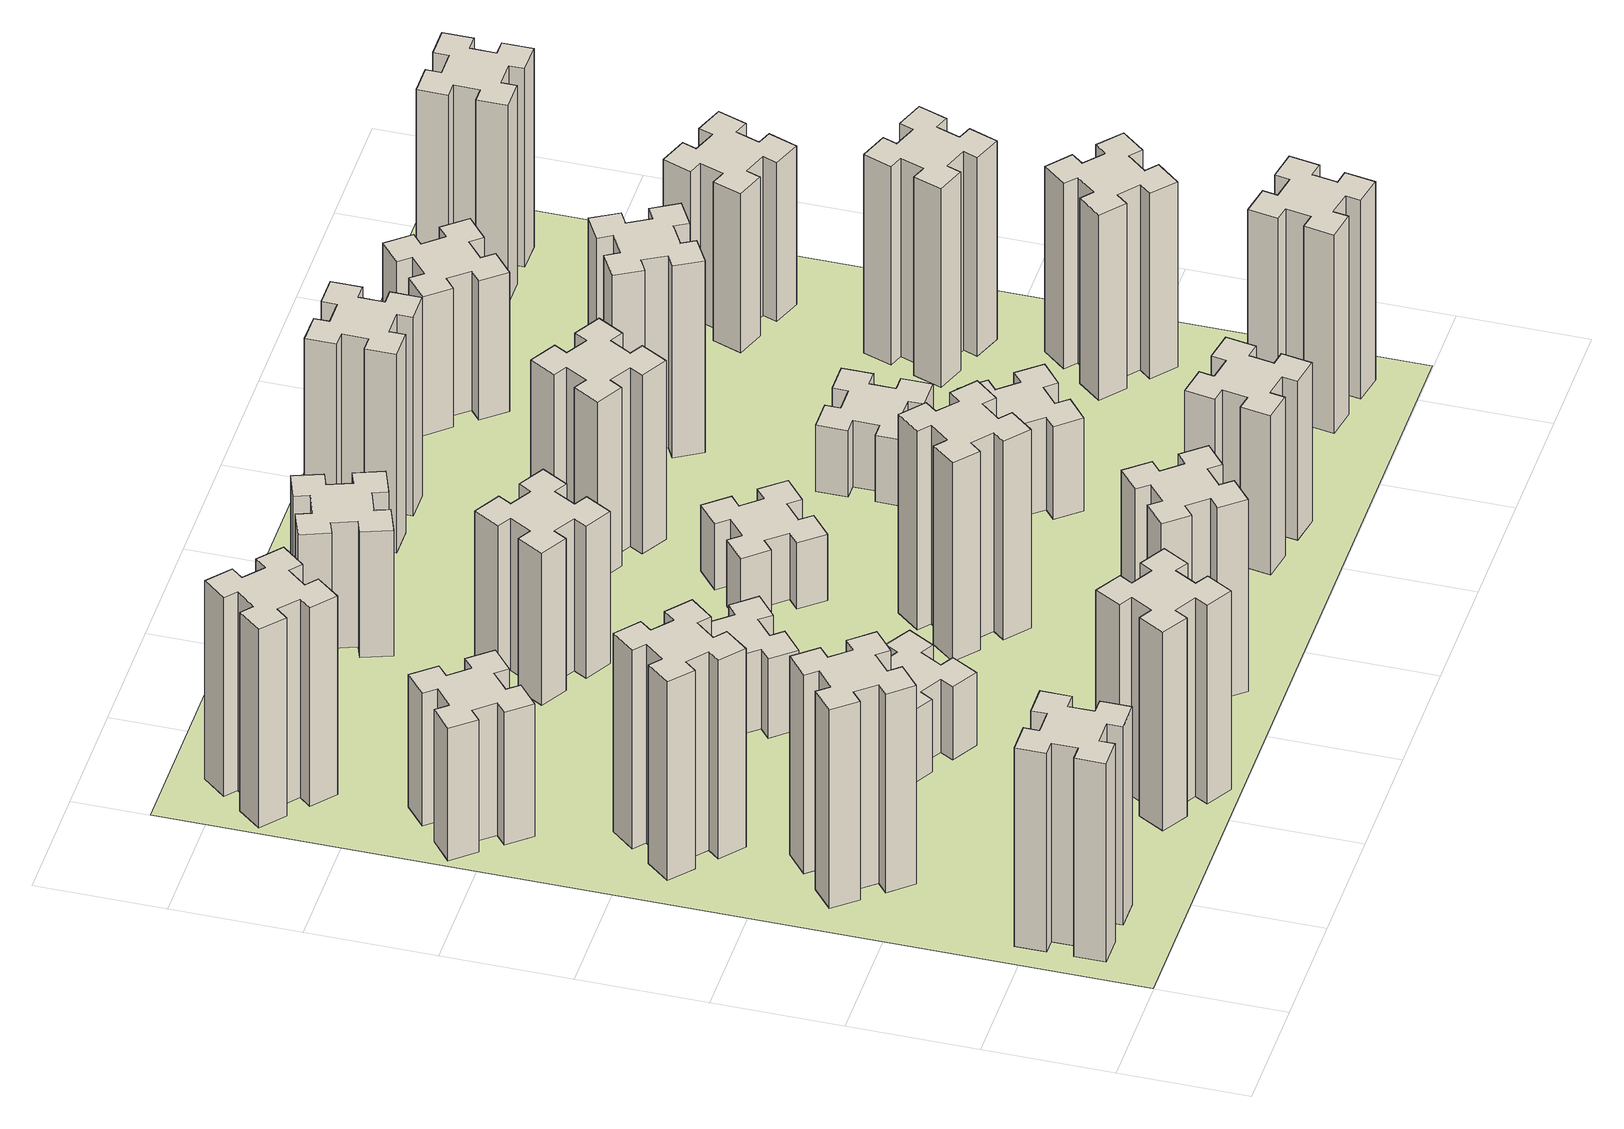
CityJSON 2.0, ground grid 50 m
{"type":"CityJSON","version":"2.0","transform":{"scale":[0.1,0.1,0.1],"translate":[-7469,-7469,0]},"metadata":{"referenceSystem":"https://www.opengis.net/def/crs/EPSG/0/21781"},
"CityObjects":{
"building1":{"type":"Building","attributes":{"class":"1000","function":"1000","usage":"1000","yearOfConstruction":2016,"roofType":"1000","measuredHeight":90,"storeysAboveGround":30,"storeysBelowGround":0},"geometry":[{"type":"Solid","lod":"1","boundaries":[[[[0,1,2,3,4,5,6,7,8,9,10,11,12,13,14,15,16,17,18,19]],[[17,16,20,21]],[[16,15,22,20]],[[15,14,23,22]],[[14,13,24,23]],[[13,12,25,24]],[[12,11,26,25]],[[11,10,27,26]],[[10,9,28,27]],[[9,8,29,28]],[[8,7,30,29]],[[7,6,31,30]],[[6,5,32,31]],[[5,4,33,32]],[[4,3,34,33]],[[3,2,35,34]],[[2,1,36,35]],[[1,0,37,36]],[[0,19,38,37]],[[19,18,39,38]],[[18,17,21,39]],[[24,25,26,27,28,29,30,31,32,33,34,35,36,37,38,39,21,20,22,23]]]]}]},
"building2":{"type":"Building","attributes":{"class":"1000","function":"1000","usage":"1000","yearOfConstruction":2016,"roofType":"1000","measuredHeight":90,"storeysAboveGround":30,"storeysBelowGround":0},"geometry":[{"type":"Solid","lod":"1","boundaries":[[[[40,41,42,43,44,45,46,47,48,49,50,51,52,53,54,55,56,57,58,59]],[[57,56,60,61]],[[56,55,62,60]],[[55,54,63,62]],[[54,53,64,63]],[[53,52,65,64]],[[52,51,66,65]],[[51,50,67,66]],[[50,49,68,67]],[[49,48,69,68]],[[48,47,70,69]],[[47,46,71,70]],[[46,45,72,71]],[[45,44,73,72]],[[44,43,74,73]],[[43,42,75,74]],[[42,41,76,75]],[[41,40,77,76]],[[40,59,78,77]],[[59,58,79,78]],[[58,57,61,79]],[[64,65,66,67,68,69,70,71,72,73,74,75,76,77,78,79,61,60,62,63]]]]}]},
"building3":{"type":"Building","attributes":{"class":"1000","function":"1000","usage":"1000","yearOfConstruction":2016,"roofType":"1000","measuredHeight":90,"storeysAboveGround":30,"storeysBelowGround":0},"geometry":[{"type":"Solid","lod":"1","boundaries":[[[[80,81,82,83,84,85,86,87,88,89,90,91,92,93,94,95,96,97,98,99]],[[97,96,100,101]],[[96,95,102,100]],[[95,94,103,102]],[[94,93,104,103]],[[93,92,105,104]],[[92,91,106,105]],[[91,90,107,106]],[[90,89,108,107]],[[89,88,109,108]],[[88,87,110,109]],[[87,86,111,110]],[[86,85,112,111]],[[85,84,113,112]],[[84,83,114,113]],[[83,82,115,114]],[[82,81,116,115]],[[81,80,117,116]],[[80,99,118,117]],[[99,98,119,118]],[[98,97,101,119]],[[104,105,106,107,108,109,110,111,112,113,114,115,116,117,118,119,101,100,102,103]]]]}]},
"building4":{"type":"Building","attributes":{"class":"1000","function":"1000","usage":"1000","yearOfConstruction":2016,"roofType":"1000","measuredHeight":60,"storeysAboveGround":30,"storeysBelowGround":0},"geometry":[{"type":"Solid","lod":"1","boundaries":[[[[120,121,122,123,124,125,126,127,128,129,130,131,132,133,134,135,136,137,138,139]],[[137,136,140,141]],[[136,135,142,140]],[[135,134,143,142]],[[134,133,144,143]],[[133,132,145,144]],[[132,131,146,145]],[[131,130,147,146]],[[130,129,148,147]],[[129,128,149,148]],[[128,127,150,149]],[[127,126,151,150]],[[126,125,152,151]],[[125,124,153,152]],[[124,123,154,153]],[[123,122,155,154]],[[122,121,156,155]],[[121,120,157,156]],[[120,139,158,157]],[[139,138,159,158]],[[138,137,141,159]],[[144,145,146,147,148,149,150,151,152,153,154,155,156,157,158,159,141,140,142,143]]]]}]},
"building5":{"type":"Building","attributes":{"class":"1000","function":"1000","usage":"1000","yearOfConstruction":2016,"roofType":"1000","measuredHeight":90,"storeysAboveGround":30,"storeysBelowGround":0},"geometry":[{"type":"Solid","lod":"1","boundaries":[[[[160,161,162,163,164,165,166,167,168,169,170,171,172,173,174,175,176,177,178,179]],[[177,176,180,181]],[[176,175,182,180]],[[175,174,183,182]],[[174,173,184,183]],[[173,172,185,184]],[[172,171,186,185]],[[171,170,187,186]],[[170,169,188,187]],[[169,168,189,188]],[[168,167,190,189]],[[167,166,191,190]],[[166,165,192,191]],[[165,164,193,192]],[[164,163,194,193]],[[163,162,195,194]],[[162,161,196,195]],[[161,160,197,196]],[[160,179,198,197]],[[179,178,199,198]],[[178,177,181,199]],[[184,185,186,187,188,189,190,191,192,193,194,195,196,197,198,199,181,180,182,183]]]]}]},
"building6":{"type":"Building","attributes":{"class":"1000","function":"1000","usage":"1000","yearOfConstruction":2016,"roofType":"1000","measuredHeight":90,"storeysAboveGround":30,"storeysBelowGround":0},"geometry":[{"type":"Solid","lod":"1","boundaries":[[[[200,201,202,203,204,205,206,207,208,209,210,211,212,213,214,215,216,217,218,219]],[[217,216,220,221]],[[216,215,222,220]],[[215,214,223,222]],[[214,213,224,223]],[[213,212,225,224]],[[212,211,226,225]],[[211,210,227,226]],[[210,209,228,227]],[[209,208,229,228]],[[208,207,230,229]],[[207,206,231,230]],[[206,205,232,231]],[[205,204,233,232]],[[204,203,234,233]],[[203,202,235,234]],[[202,201,236,235]],[[201,200,237,236]],[[200,219,238,237]],[[219,218,239,238]],[[218,217,221,239]],[[224,225,226,227,228,229,230,231,232,233,234,235,236,237,238,239,221,220,222,223]]]]}]},
"building7":{"type":"Building","attributes":{"class":"1000","function":"1000","usage":"1000","yearOfConstruction":2016,"roofType":"1000","measuredHeight":33,"storeysAboveGround":30,"storeysBelowGround":0},"geometry":[{"type":"Solid","lod":"1","boundaries":[[[[240,241,242,243,244,245,246,247,248,249,250,251,252,253,254,255,256,257,258,259]],[[257,256,260,261]],[[256,255,262,260]],[[255,254,263,262]],[[254,253,264,263]],[[253,252,265,264]],[[252,251,266,265]],[[251,250,267,266]],[[250,249,268,267]],[[249,248,269,268]],[[248,247,270,269]],[[247,246,271,270]],[[246,245,272,271]],[[245,244,273,272]],[[244,243,274,273]],[[243,242,275,274]],[[242,241,276,275]],[[241,240,277,276]],[[240,259,278,277]],[[259,258,279,278]],[[258,257,261,279]],[[264,265,266,267,268,269,270,271,272,273,274,275,276,277,278,279,261,260,262,263]]]]}]},
"building8":{"type":"Building","attributes":{"class":"1000","function":"1000","usage":"1000","yearOfConstruction":2016,"roofType":"1000","measuredHeight":36,"storeysAboveGround":30,"storeysBelowGround":0},"geometry":[{"type":"Solid","lod":"1","boundaries":[[[[280,281,282,283,284,285,286,287,288,289,290,291,292,293,294,295,296,297,298,299]],[[297,296,300,301]],[[296,295,302,300]],[[295,294,303,302]],[[294,293,304,303]],[[293,292,305,304]],[[292,291,306,305]],[[291,290,307,306]],[[290,289,308,307]],[[289,288,309,308]],[[288,287,310,309]],[[287,286,311,310]],[[286,285,312,311]],[[285,284,313,312]],[[284,283,314,313]],[[283,282,315,314]],[[282,281,316,315]],[[281,280,317,316]],[[280,299,318,317]],[[299,298,319,318]],[[298,297,301,319]],[[304,305,306,307,308,309,310,311,312,313,314,315,316,317,318,319,301,300,302,303]]]]}]},
"building9":{"type":"Building","attributes":{"class":"1000","function":"1000","usage":"1000","yearOfConstruction":2016,"roofType":"1000","measuredHeight":87,"storeysAboveGround":30,"storeysBelowGround":0},"geometry":[{"type":"Solid","lod":"1","boundaries":[[[[320,321,322,323,324,325,326,327,328,329,330,331,332,333,334,335,336,337,338,339]],[[337,336,340,341]],[[336,335,342,340]],[[335,334,343,342]],[[334,333,344,343]],[[333,332,345,344]],[[332,331,346,345]],[[331,330,347,346]],[[330,329,348,347]],[[329,328,349,348]],[[328,327,350,349]],[[327,326,351,350]],[[326,325,352,351]],[[325,324,353,352]],[[324,323,354,353]],[[323,322,355,354]],[[322,321,356,355]],[[321,320,357,356]],[[320,339,358,357]],[[339,338,359,358]],[[338,337,341,359]],[[344,345,346,347,348,349,350,351,352,353,354,355,356,357,358,359,341,340,342,343]]]]}]},
"building10":{"type":"Building","attributes":{"class":"1000","function":"1000","usage":"1000","yearOfConstruction":2016,"roofType":"1000","measuredHeight":69,"storeysAboveGround":30,"storeysBelowGround":0},"geometry":[{"type":"Solid","lod":"1","boundaries":[[[[360,361,362,363,364,365,366,367,368,369,370,371,372,373,374,375,376,377,378,379]],[[377,376,380,381]],[[376,375,382,380]],[[375,374,383,382]],[[374,373,384,383]],[[373,372,385,384]],[[372,371,386,385]],[[371,370,387,386]],[[370,369,388,387]],[[369,368,389,388]],[[368,367,390,389]],[[367,366,391,390]],[[366,365,392,391]],[[365,364,393,392]],[[364,363,394,393]],[[363,362,395,394]],[[362,361,396,395]],[[361,360,397,396]],[[360,379,398,397]],[[379,378,399,398]],[[378,377,381,399]],[[384,385,386,387,388,389,390,391,392,393,394,395,396,397,398,399,381,380,382,383]]]]}]},
"building11":{"type":"Building","attributes":{"class":"1000","function":"1000","usage":"1000","yearOfConstruction":2016,"roofType":"1000","measuredHeight":57,"storeysAboveGround":30,"storeysBelowGround":0},"geometry":[{"type":"Solid","lod":"1","boundaries":[[[[400,401,402,403,404,405,406,407,408,409,410,411,412,413,414,415,416,417,418,419]],[[417,416,420,421]],[[416,415,422,420]],[[415,414,423,422]],[[414,413,424,423]],[[413,412,425,424]],[[412,411,426,425]],[[411,410,427,426]],[[410,409,428,427]],[[409,408,429,428]],[[408,407,430,429]],[[407,406,431,430]],[[406,405,432,431]],[[405,404,433,432]],[[404,403,434,433]],[[403,402,435,434]],[[402,401,436,435]],[[401,400,437,436]],[[400,419,438,437]],[[419,418,439,438]],[[418,417,421,439]],[[424,425,426,427,428,429,430,431,432,433,434,435,436,437,438,439,421,420,422,423]]]]}]},
"building12":{"type":"Building","attributes":{"class":"1000","function":"1000","usage":"1000","yearOfConstruction":2016,"roofType":"1000","measuredHeight":90,"storeysAboveGround":30,"storeysBelowGround":0},"geometry":[{"type":"Solid","lod":"1","boundaries":[[[[440,441,442,443,444,445,446,447,448,449,450,451,452,453,454,455,456,457,458,459]],[[457,456,460,461]],[[456,455,462,460]],[[455,454,463,462]],[[454,453,464,463]],[[453,452,465,464]],[[452,451,466,465]],[[451,450,467,466]],[[450,449,468,467]],[[449,448,469,468]],[[448,447,470,469]],[[447,446,471,470]],[[446,445,472,471]],[[445,444,473,472]],[[444,443,474,473]],[[443,442,475,474]],[[442,441,476,475]],[[441,440,477,476]],[[440,459,478,477]],[[459,458,479,478]],[[458,457,461,479]],[[464,465,466,467,468,469,470,471,472,473,474,475,476,477,478,479,461,460,462,463]]]]}]},
"building13":{"type":"Building","attributes":{"class":"1000","function":"1000","usage":"1000","yearOfConstruction":2016,"roofType":"1000","measuredHeight":30,"storeysAboveGround":30,"storeysBelowGround":0},"geometry":[{"type":"Solid","lod":"1","boundaries":[[[[480,481,482,483,484,485,486,487,488,489,490,491,492,493,494,495,496,497,498,499]],[[497,496,500,501]],[[496,495,502,500]],[[495,494,503,502]],[[494,493,504,503]],[[493,492,505,504]],[[492,491,506,505]],[[491,490,507,506]],[[490,489,508,507]],[[489,488,509,508]],[[488,487,510,509]],[[487,486,511,510]],[[486,485,512,511]],[[485,484,513,512]],[[484,483,514,513]],[[483,482,515,514]],[[482,481,516,515]],[[481,480,517,516]],[[480,499,518,517]],[[499,498,519,518]],[[498,497,501,519]],[[504,505,506,507,508,509,510,511,512,513,514,515,516,517,518,519,501,500,502,503]]]]}]},
"building14":{"type":"Building","attributes":{"class":"1000","function":"1000","usage":"1000","yearOfConstruction":2016,"roofType":"1000","measuredHeight":72,"storeysAboveGround":30,"storeysBelowGround":0},"geometry":[{"type":"Solid","lod":"1","boundaries":[[[[520,521,522,523,524,525,526,527,528,529,530,531,532,533,534,535,536,537,538,539]],[[537,536,540,541]],[[536,535,542,540]],[[535,534,543,542]],[[534,533,544,543]],[[533,532,545,544]],[[532,531,546,545]],[[531,530,547,546]],[[530,529,548,547]],[[529,528,549,548]],[[528,527,550,549]],[[527,526,551,550]],[[526,525,552,551]],[[525,524,553,552]],[[524,523,554,553]],[[523,522,555,554]],[[522,521,556,555]],[[521,520,557,556]],[[520,539,558,557]],[[539,538,559,558]],[[538,537,541,559]],[[544,545,546,547,548,549,550,551,552,553,554,555,556,557,558,559,541,540,542,543]]]]}]},
"building15":{"type":"Building","attributes":{"class":"1000","function":"1000","usage":"1000","yearOfConstruction":2016,"roofType":"1000","measuredHeight":81,"storeysAboveGround":30,"storeysBelowGround":0},"geometry":[{"type":"Solid","lod":"1","boundaries":[[[[560,561,562,563,564,565,566,567,568,569,570,571,572,573,574,575,576,577,578,579]],[[577,576,580,581]],[[576,575,582,580]],[[575,574,583,582]],[[574,573,584,583]],[[573,572,585,584]],[[572,571,586,585]],[[571,570,587,586]],[[570,569,588,587]],[[569,568,589,588]],[[568,567,590,589]],[[567,566,591,590]],[[566,565,592,591]],[[565,564,593,592]],[[564,563,594,593]],[[563,562,595,594]],[[562,561,596,595]],[[561,560,597,596]],[[560,579,598,597]],[[579,578,599,598]],[[578,577,581,599]],[[584,585,586,587,588,589,590,591,592,593,594,595,596,597,598,599,581,580,582,583]]]]}]},
"building16":{"type":"Building","attributes":{"class":"1000","function":"1000","usage":"1000","yearOfConstruction":2016,"roofType":"1000","measuredHeight":90,"storeysAboveGround":30,"storeysBelowGround":0},"geometry":[{"type":"Solid","lod":"1","boundaries":[[[[600,601,602,603,604,605,606,607,608,609,610,611,612,613,614,615,616,617,618,619]],[[617,616,620,621]],[[616,615,622,620]],[[615,614,623,622]],[[614,613,624,623]],[[613,612,625,624]],[[612,611,626,625]],[[611,610,627,626]],[[610,609,628,627]],[[609,608,629,628]],[[608,607,630,629]],[[607,606,631,630]],[[606,605,632,631]],[[605,604,633,632]],[[604,603,634,633]],[[603,602,635,634]],[[602,601,636,635]],[[601,600,637,636]],[[600,619,638,637]],[[619,618,639,638]],[[618,617,621,639]],[[624,625,626,627,628,629,630,631,632,633,634,635,636,637,638,639,621,620,622,623]]]]}]},
"building17":{"type":"Building","attributes":{"class":"1000","function":"1000","usage":"1000","yearOfConstruction":2016,"roofType":"1000","measuredHeight":42,"storeysAboveGround":30,"storeysBelowGround":0},"geometry":[{"type":"Solid","lod":"1","boundaries":[[[[640,641,642,643,644,645,646,647,648,649,650,651,652,653,654,655,656,657,658,659]],[[657,656,660,661]],[[656,655,662,660]],[[655,654,663,662]],[[654,653,664,663]],[[653,652,665,664]],[[652,651,666,665]],[[651,650,667,666]],[[650,649,668,667]],[[649,648,669,668]],[[648,647,670,669]],[[647,646,671,670]],[[646,645,672,671]],[[645,644,673,672]],[[644,643,674,673]],[[643,642,675,674]],[[642,641,676,675]],[[641,640,677,676]],[[640,659,678,677]],[[659,658,679,678]],[[658,657,661,679]],[[664,665,666,667,668,669,670,671,672,673,674,675,676,677,678,679,661,660,662,663]]]]}]},
"building18":{"type":"Building","attributes":{"class":"1000","function":"1000","usage":"1000","yearOfConstruction":2016,"roofType":"1000","measuredHeight":30,"storeysAboveGround":30,"storeysBelowGround":0},"geometry":[{"type":"Solid","lod":"1","boundaries":[[[[680,681,682,683,684,685,686,687,688,689,690,691,692,693,694,695,696,697,698,699]],[[697,696,700,701]],[[696,695,702,700]],[[695,694,703,702]],[[694,693,704,703]],[[693,692,705,704]],[[692,691,706,705]],[[691,690,707,706]],[[690,689,708,707]],[[689,688,709,708]],[[688,687,710,709]],[[687,686,711,710]],[[686,685,712,711]],[[685,684,713,712]],[[684,683,714,713]],[[683,682,715,714]],[[682,681,716,715]],[[681,680,717,716]],[[680,699,718,717]],[[699,698,719,718]],[[698,697,701,719]],[[704,705,706,707,708,709,710,711,712,713,714,715,716,717,718,719,701,700,702,703]]]]}]},
"building19":{"type":"Building","attributes":{"class":"1000","function":"1000","usage":"1000","yearOfConstruction":2016,"roofType":"1000","measuredHeight":87,"storeysAboveGround":30,"storeysBelowGround":0},"geometry":[{"type":"Solid","lod":"1","boundaries":[[[[720,721,722,723,724,725,726,727,728,729,730,731,732,733,734,735,736,737,738,739]],[[737,736,740,741]],[[736,735,742,740]],[[735,734,743,742]],[[734,733,744,743]],[[733,732,745,744]],[[732,731,746,745]],[[731,730,747,746]],[[730,729,748,747]],[[729,728,749,748]],[[728,727,750,749]],[[727,726,751,750]],[[726,725,752,751]],[[725,724,753,752]],[[724,723,754,753]],[[723,722,755,754]],[[722,721,756,755]],[[721,720,757,756]],[[720,739,758,757]],[[739,738,759,758]],[[738,737,741,759]],[[744,745,746,747,748,749,750,751,752,753,754,755,756,757,758,759,741,740,742,743]]]]}]},
"building20":{"type":"Building","attributes":{"class":"1000","function":"1000","usage":"1000","yearOfConstruction":2016,"roofType":"1000","measuredHeight":90,"storeysAboveGround":30,"storeysBelowGround":0},"geometry":[{"type":"Solid","lod":"1","boundaries":[[[[760,761,762,763,764,765,766,767,768,769,770,771,772,773,774,775,776,777,778,779]],[[777,776,780,781]],[[776,775,782,780]],[[775,774,783,782]],[[774,773,784,783]],[[773,772,785,784]],[[772,771,786,785]],[[771,770,787,786]],[[770,769,788,787]],[[769,768,789,788]],[[768,767,790,789]],[[767,766,791,790]],[[766,765,792,791]],[[765,764,793,792]],[[764,763,794,793]],[[763,762,795,794]],[[762,761,796,795]],[[761,760,797,796]],[[760,779,798,797]],[[779,778,799,798]],[[778,777,781,799]],[[784,785,786,787,788,789,790,791,792,793,794,795,796,797,798,799,781,780,782,783]]]]}]},
"building21":{"type":"Building","attributes":{"class":"1000","function":"1000","usage":"1000","yearOfConstruction":2016,"roofType":"1000","measuredHeight":63,"storeysAboveGround":30,"storeysBelowGround":0},"geometry":[{"type":"Solid","lod":"1","boundaries":[[[[800,801,802,803,804,805,806,807,808,809,810,811,812,813,814,815,816,817,818,819]],[[817,816,820,821]],[[816,815,822,820]],[[815,814,823,822]],[[814,813,824,823]],[[813,812,825,824]],[[812,811,826,825]],[[811,810,827,826]],[[810,809,828,827]],[[809,808,829,828]],[[808,807,830,829]],[[807,806,831,830]],[[806,805,832,831]],[[805,804,833,832]],[[804,803,834,833]],[[803,802,835,834]],[[802,801,836,835]],[[801,800,837,836]],[[800,819,838,837]],[[819,818,839,838]],[[818,817,821,839]],[[824,825,826,827,828,829,830,831,832,833,834,835,836,837,838,839,821,820,822,823]]]]}]},
"building22":{"type":"Building","attributes":{"class":"1000","function":"1000","usage":"1000","yearOfConstruction":2016,"roofType":"1000","measuredHeight":84,"storeysAboveGround":30,"storeysBelowGround":0},"geometry":[{"type":"Solid","lod":"1","boundaries":[[[[840,841,842,843,844,845,846,847,848,849,850,851,852,853,854,855,856,857,858,859]],[[857,856,860,861]],[[856,855,862,860]],[[855,854,863,862]],[[854,853,864,863]],[[853,852,865,864]],[[852,851,866,865]],[[851,850,867,866]],[[850,849,868,867]],[[849,848,869,868]],[[848,847,870,869]],[[847,846,871,870]],[[846,845,872,871]],[[845,844,873,872]],[[844,843,874,873]],[[843,842,875,874]],[[842,841,876,875]],[[841,840,877,876]],[[840,859,878,877]],[[859,858,879,878]],[[858,857,861,879]],[[864,865,866,867,868,869,870,871,872,873,874,875,876,877,878,879,861,860,862,863]]]]}]},
"building23":{"type":"Building","attributes":{"class":"1000","function":"1000","usage":"1000","yearOfConstruction":2016,"roofType":"1000","measuredHeight":90,"storeysAboveGround":30,"storeysBelowGround":0},"geometry":[{"type":"Solid","lod":"1","boundaries":[[[[880,881,882,883,884,885,886,887,888,889,890,891,892,893,894,895,896,897,898,899]],[[897,896,900,901]],[[896,895,902,900]],[[895,894,903,902]],[[894,893,904,903]],[[893,892,905,904]],[[892,891,906,905]],[[891,890,907,906]],[[890,889,908,907]],[[889,888,909,908]],[[888,887,910,909]],[[887,886,911,910]],[[886,885,912,911]],[[885,884,913,912]],[[884,883,914,913]],[[883,882,915,914]],[[882,881,916,915]],[[881,880,917,916]],[[880,899,918,917]],[[899,898,919,918]],[[898,897,901,919]],[[904,905,906,907,908,909,910,911,912,913,914,915,916,917,918,919,901,900,902,903]]]]}]},
"building24":{"type":"Building","attributes":{"class":"1000","function":"1000","usage":"1000","yearOfConstruction":2016,"roofType":"1000","measuredHeight":72,"storeysAboveGround":30,"storeysBelowGround":0},"geometry":[{"type":"Solid","lod":"1","boundaries":[[[[920,921,922,923,924,925,926,927,928,929,930,931,932,933,934,935,936,937,938,939]],[[937,936,940,941]],[[936,935,942,940]],[[935,934,943,942]],[[934,933,944,943]],[[933,932,945,944]],[[932,931,946,945]],[[931,930,947,946]],[[930,929,948,947]],[[929,928,949,948]],[[928,927,950,949]],[[927,926,951,950]],[[926,925,952,951]],[[925,924,953,952]],[[924,923,954,953]],[[923,922,955,954]],[[922,921,956,955]],[[921,920,957,956]],[[920,939,958,957]],[[939,938,959,958]],[[938,937,941,959]],[[944,945,946,947,948,949,950,951,952,953,954,955,956,957,958,959,941,940,942,943]]]]}]},
"building25":{"type":"Building","attributes":{"class":"1000","function":"1000","usage":"1000","yearOfConstruction":2016,"roofType":"1000","measuredHeight":90,"storeysAboveGround":30,"storeysBelowGround":0},"geometry":[{"type":"Solid","lod":"1","boundaries":[[[[960,961,962,963,964,965,966,967,968,969,970,971,972,973,974,975,976,977,978,979]],[[977,976,980,981]],[[976,975,982,980]],[[975,974,983,982]],[[974,973,984,983]],[[973,972,985,984]],[[972,971,986,985]],[[971,970,987,986]],[[970,969,988,987]],[[969,968,989,988]],[[968,967,990,989]],[[967,966,991,990]],[[966,965,992,991]],[[965,964,993,992]],[[964,963,994,993]],[[963,962,995,994]],[[962,961,996,995]],[[961,960,997,996]],[[960,979,998,997]],[[979,978,999,998]],[[978,977,981,999]],[[984,985,986,987,988,989,990,991,992,993,994,995,996,997,998,999,981,980,982,983]]]]}]},
"landuse1":{"type":"LandUse","attributes":{"name":"plot1","function":"1010"},"geometry":[{"type":"MultiSurface","lod":"1","boundaries":[[[1000,1001,1002,1003]]]}]}
},
"vertices":[
[165,425,0],[165,325,0],[105,325,0],[105,205,0],[225,205,0],[225,265,0],[325,265,0],[325,205,0],[445,205,0],[445,325,0],[385,325,0],[385,425,0],[445,425,0],[445,545,0],[325,545,0],[325,485,0],[225,485,0],[225,545,0],[105,545,0],[105,425,0],[225,485,900],[225,545,900],[325,485,900],[325,545,900],[445,545,900],[445,425,900],[385,425,900],[385,325,900],[445,325,900],[445,205,900],[325,205,900],[325,265,900],[225,265,900],[225,205,900],[105,205,900],[105,325,900],[165,325,900],[165,425,900],[105,425,900],[105,545,900],
[492,1248,0],[427,1324,0],[473,1363,0],[396,1455,0],[304,1378,0],[343,1332,0],[266,1267,0],[228,1313,0],[136,1236,0],[213,1144,0],[259,1183,0],[323,1106,0],[277,1068,0],[354,976,0],[446,1053,0],[408,1099,0],[484,1163,0],[523,1117,0],[615,1194,0],[538,1286,0],[484,1163,900],[523,1117,900],[408,1099,900],[446,1053,900],[354,976,900],[277,1068,900],[323,1106,900],[259,1183,900],[213,1144,900],[136,1236,900],[228,1313,900],[266,1267,900],[343,1332,900],[304,1378,900],[396,1455,900],[473,1363,900],[427,1324,900],[492,1248,900],[538,1286,900],[615,1194,900],
[266,1803,0],[343,1739,0],[304,1693,0],[396,1616,0],[473,1708,0],[427,1746,0],[492,1823,0],[538,1784,0],[615,1876,0],[523,1953,0],[484,1907,0],[408,1972,0],[446,2018,0],[354,2095,0],[277,2003,0],[323,1964,0],[259,1888,0],[213,1926,0],[136,1834,0],[228,1757,0],[259,1888,900],[213,1926,900],[323,1964,900],[277,2003,900],[354,2095,900],[446,2018,900],[408,1972,900],[484,1907,900],[523,1953,900],[615,1876,900],[538,1784,900],[492,1823,900],[427,1746,900],[473,1708,900],[396,1616,900],[304,1693,900],[343,1739,900],[266,1803,900],[228,1757,900],[136,1834,900],
[243,2712,0],[166,2647,0],[128,2693,0],[36,2616,0],[113,2524,0],[159,2563,0],[223,2486,0],[177,2448,0],[254,2356,0],[346,2433,0],[308,2479,0],[384,2543,0],[423,2497,0],[515,2574,0],[438,2666,0],[392,2628,0],[327,2704,0],[373,2743,0],[296,2835,0],[204,2758,0],[327,2704,600],[373,2743,600],[392,2628,600],[438,2666,600],[515,2574,600],[423,2497,600],[384,2543,600],[308,2479,600],[346,2433,600],[254,2356,600],[177,2448,600],[223,2486,600],[159,2563,600],[113,2524,600],[36,2616,600],[128,2693,600],[166,2647,600],[243,2712,600],[204,2758,600],[296,2835,600],
[1214,346,0],[1127,396,0],[1157,448,0],[1053,508,0],[993,404,0],[1045,374,0],[995,287,0],[943,317,0],[883,213,0],[987,153,0],[1017,205,0],[1104,155,0],[1074,103,0],[1178,43,0],[1238,147,0],[1186,177,0],[1236,264,0],[1288,234,0],[1348,338,0],[1244,398,0],[1236,264,900],[1288,234,900],[1186,177,900],[1238,147,900],[1178,43,900],[1074,103,900],[1104,155,900],[1017,205,900],[987,153,900],[883,213,900],[943,317,900],[995,287,900],[1045,374,900],[993,404,900],[1053,508,900],[1157,448,900],[1127,396,900],[1214,346,900],[1244,398,900],[1348,338,900],
[384,3387,0],[308,3452,0],[346,3498,0],[254,3575,0],[177,3483,0],[223,3444,0],[159,3368,0],[113,3406,0],[36,3314,0],[128,3237,0],[166,3283,0],[243,3219,0],[204,3173,0],[296,3096,0],[373,3188,0],[327,3226,0],[392,3303,0],[438,3264,0],[515,3356,0],[423,3433,0],[392,3303,900],[438,3264,900],[327,3226,900],[373,3188,900],[296,3096,900],[204,3173,900],[243,3219,900],[166,3283,900],[128,3237,900],[36,3314,900],[113,3406,900],[159,3368,900],[223,3444,900],[177,3483,900],[254,3575,900],[346,3498,900],[308,3452,900],[384,3387,900],[423,3433,900],[515,3356,900],
[1186,1117,0],[1236,1204,0],[1288,1174,0],[1348,1278,0],[1244,1338,0],[1214,1286,0],[1127,1336,0],[1157,1388,0],[1053,1448,0],[993,1344,0],[1045,1314,0],[995,1227,0],[943,1257,0],[883,1153,0],[987,1093,0],[1017,1145,0],[1104,1095,0],[1074,1043,0],[1178,983,0],[1238,1087,0],[1104,1095,330],[1074,1043,330],[1017,1145,330],[987,1093,330],[883,1153,330],[943,1257,330],[995,1227,330],[1045,1314,330],[993,1344,330],[1053,1448,330],[1157,1388,330],[1127,1336,330],[1214,1286,330],[1244,1338,330],[1348,1278,330],[1288,1174,330],[1236,1204,330],[1186,1117,330],[1238,1087,330],[1178,983,330],
[1083,1972,0],[1006,1907,0],[968,1953,0],[876,1876,0],[953,1784,0],[999,1823,0],[1063,1746,0],[1017,1708,0],[1094,1616,0],[1186,1693,0],[1148,1739,0],[1224,1803,0],[1263,1757,0],[1355,1834,0],[1278,1926,0],[1232,1888,0],[1167,1964,0],[1213,2003,0],[1136,2095,0],[1044,2018,0],[1167,1964,360],[1213,2003,360],[1232,1888,360],[1278,1926,360],[1355,1834,360],[1263,1757,360],[1224,1803,360],[1148,1739,360],[1186,1693,360],[1094,1616,360],[1017,1708,360],[1063,1746,360],[999,1823,360],[953,1784,360],[876,1876,360],[968,1953,360],[1006,1907,360],[1083,1972,360],[1044,2018,360],[1136,2095,360],
[1639,343,0],[1703,266,0],[1657,228,0],[1734,136,0],[1826,213,0],[1788,259,0],[1864,323,0],[1903,277,0],[1995,354,0],[1918,446,0],[1872,408,0],[1807,484,0],[1853,523,0],[1776,615,0],[1684,538,0],[1723,492,0],[1646,427,0],[1608,473,0],[1516,396,0],[1593,304,0],[1646,427,870],[1608,473,870],[1723,492,870],[1684,538,870],[1776,615,870],[1853,523,870],[1807,484,870],[1872,408,870],[1918,446,870],[1995,354,870],[1903,277,870],[1864,323,870],[1788,259,870],[1826,213,870],[1734,136,870],[1657,228,870],[1703,266,870],[1639,343,870],[1593,304,870],[1516,396,870],
[1314,2666,0],[1227,2716,0],[1257,2768,0],[1153,2828,0],[1093,2724,0],[1145,2694,0],[1095,2607,0],[1043,2637,0],[983,2533,0],[1087,2473,0],[1117,2525,0],[1204,2475,0],[1174,2423,0],[1278,2363,0],[1338,2467,0],[1286,2497,0],[1336,2584,0],[1388,2554,0],[1448,2658,0],[1344,2718,0],[1336,2584,690],[1388,2554,690],[1286,2497,690],[1338,2467,690],[1278,2363,690],[1174,2423,690],[1204,2475,690],[1117,2525,690],[1087,2473,690],[983,2533,690],[1043,2637,690],[1095,2607,690],[1145,2694,690],[1093,2724,690],[1153,2828,690],[1257,2768,690],[1227,2716,690],[1314,2666,690],[1344,2718,690],[1448,2658,690],
[1225,3456,0],[1131,3422,0],[1110,3478,0],[997,3437,0],[1039,3324,0],[1095,3345,0],[1129,3251,0],[1073,3230,0],[1114,3117,0],[1227,3159,0],[1206,3215,0],[1300,3249,0],[1320,3193,0],[1433,3234,0],[1392,3347,0],[1336,3326,0],[1302,3420,0],[1358,3440,0],[1317,3553,0],[1204,3512,0],[1302,3420,570],[1358,3440,570],[1336,3326,570],[1392,3347,570],[1433,3234,570],[1320,3193,570],[1300,3249,570],[1206,3215,570],[1227,3159,570],[1114,3117,570],[1073,3230,570],[1129,3251,570],[1095,3345,570],[1039,3324,570],[997,3437,570],[1110,3478,570],[1131,3422,570],[1225,3456,570],[1204,3512,570],[1317,3553,570],
[1803,1324,0],[1739,1248,0],[1693,1286,0],[1616,1194,0],[1708,1117,0],[1746,1163,0],[1823,1099,0],[1784,1053,0],[1876,976,0],[1953,1068,0],[1907,1106,0],[1972,1183,0],[2018,1144,0],[2095,1236,0],[2003,1313,0],[1964,1267,0],[1888,1332,0],[1926,1378,0],[1834,1455,0],[1757,1363,0],[1888,1332,900],[1926,1378,900],[1964,1267,900],[2003,1313,900],[2095,1236,900],[2018,1144,900],[1972,1183,900],[1907,1106,900],[1953,1068,900],[1876,976,900],[1784,1053,900],[1823,1099,900],[1746,1163,900],[1708,1117,900],[1616,1194,900],[1693,1286,900],[1739,1248,900],[1803,1324,900],[1757,1363,900],[1834,1455,900],
[1972,1988,0],[1907,2064,0],[1953,2103,0],[1876,2195,0],[1784,2118,0],[1823,2072,0],[1746,2007,0],[1708,2053,0],[1616,1976,0],[1693,1884,0],[1739,1923,0],[1803,1846,0],[1757,1808,0],[1834,1716,0],[1926,1793,0],[1888,1839,0],[1964,1903,0],[2003,1857,0],[2095,1934,0],[2018,2026,0],[1964,1903,300],[2003,1857,300],[1888,1839,300],[1926,1793,300],[1834,1716,300],[1757,1808,300],[1803,1846,300],[1739,1923,300],[1693,1884,300],[1616,1976,300],[1708,2053,300],[1746,2007,300],[1823,2072,300],[1784,2118,300],[1876,2195,300],[1953,2103,300],[1907,2064,300],[1972,1988,300],[2018,2026,300],[2095,1934,300],
[2496,444,0],[2478,345,0],[2419,356,0],[2398,237,0],[2517,217,0],[2527,276,0],[2625,258,0],[2615,199,0],[2733,178,0],[2754,297,0],[2695,307,0],[2712,405,0],[2771,395,0],[2792,513,0],[2674,534,0],[2664,475,0],[2565,492,0],[2576,551,0],[2457,572,0],[2437,454,0],[2565,492,720],[2576,551,720],[2664,475,720],[2674,534,720],[2792,513,720],[2771,395,720],[2712,405,720],[2695,307,720],[2754,297,720],[2733,178,720],[2615,199,720],[2625,258,720],[2527,276,720],[2517,217,720],[2398,237,720],[2419,356,720],[2478,345,720],[2496,444,720],[2437,454,720],[2457,572,720],
[2026,2497,0],[2076,2584,0],[2128,2554,0],[2188,2658,0],[2084,2718,0],[2054,2666,0],[1967,2716,0],[1997,2768,0],[1893,2828,0],[1833,2724,0],[1885,2694,0],[1835,2607,0],[1783,2637,0],[1723,2533,0],[1827,2473,0],[1857,2525,0],[1944,2475,0],[1914,2423,0],[2018,2363,0],[2078,2467,0],[1944,2475,810],[1914,2423,810],[1857,2525,810],[1827,2473,810],[1723,2533,810],[1783,2637,810],[1835,2607,810],[1885,2694,810],[1833,2724,810],[1893,2828,810],[1997,2768,810],[1967,2716,810],[2054,2666,810],[2084,2718,810],[2188,2658,810],[2128,2554,810],[2076,2584,810],[2026,2497,810],[2078,2467,810],[2018,2363,810],
[1965,3385,0],[1965,3485,0],[2025,3485,0],[2025,3605,0],[1905,3605,0],[1905,3545,0],[1805,3545,0],[1805,3605,0],[1685,3605,0],[1685,3485,0],[1745,3485,0],[1745,3385,0],[1685,3385,0],[1685,3265,0],[1805,3265,0],[1805,3325,0],[1905,3325,0],[1905,3265,0],[2025,3265,0],[2025,3385,0],[1905,3325,900],[1905,3265,900],[1805,3325,900],[1805,3265,900],[1685,3265,900],[1685,3385,900],[1745,3385,900],[1745,3485,900],[1685,3485,900],[1685,3605,900],[1805,3605,900],[1805,3545,900],[1905,3545,900],[1905,3605,900],[2025,3605,900],[2025,3485,900],[1965,3485,900],[1965,3385,900],[2025,3385,900],[2025,3265,900],
[2563,1332,0],[2486,1267,0],[2448,1313,0],[2356,1236,0],[2433,1144,0],[2479,1183,0],[2543,1106,0],[2497,1068,0],[2574,976,0],[2666,1053,0],[2628,1099,0],[2704,1163,0],[2743,1117,0],[2835,1194,0],[2758,1286,0],[2712,1248,0],[2647,1324,0],[2693,1363,0],[2616,1455,0],[2524,1378,0],[2647,1324,420],[2693,1363,420],[2712,1248,420],[2758,1286,420],[2835,1194,420],[2743,1117,420],[2704,1163,420],[2628,1099,420],[2666,1053,420],[2574,976,420],[2497,1068,420],[2543,1106,420],[2479,1183,420],[2433,1144,420],[2356,1236,420],[2448,1313,420],[2486,1267,420],[2563,1332,420],[2524,1378,420],[2616,1455,420],
[2485,1805,0],[2485,1705,0],[2425,1705,0],[2425,1585,0],[2545,1585,0],[2545,1645,0],[2645,1645,0],[2645,1585,0],[2765,1585,0],[2765,1705,0],[2705,1705,0],[2705,1805,0],[2765,1805,0],[2765,1925,0],[2645,1925,0],[2645,1865,0],[2545,1865,0],[2545,1925,0],[2425,1925,0],[2425,1805,0],[2545,1865,300],[2545,1925,300],[2645,1865,300],[2645,1925,300],[2765,1925,300],[2765,1805,300],[2705,1805,300],[2705,1705,300],[2765,1705,300],[2765,1585,300],[2645,1585,300],[2645,1645,300],[2545,1645,300],[2545,1585,300],[2425,1585,300],[2425,1705,300],[2485,1705,300],[2485,1805,300],[2425,1805,300],[2425,1925,300],
[2607,2475,0],[2694,2525,0],[2724,2473,0],[2828,2533,0],[2768,2637,0],[2716,2607,0],[2666,2694,0],[2718,2724,0],[2658,2828,0],[2554,2768,0],[2584,2716,0],[2497,2666,0],[2467,2718,0],[2363,2658,0],[2423,2554,0],[2475,2584,0],[2525,2497,0],[2473,2467,0],[2533,2363,0],[2637,2423,0],[2525,2497,870],[2473,2467,870],[2475,2584,870],[2423,2554,870],[2363,2658,870],[2467,2718,870],[2497,2666,870],[2584,2716,870],[2554,2768,870],[2658,2828,870],[2718,2724,870],[2666,2694,870],[2716,2607,870],[2768,2637,870],[2828,2533,870],[2724,2473,870],[2694,2525,870],[2607,2475,870],[2637,2423,870],[2533,2363,870],
[3504,475,0],[3405,492,0],[3416,551,0],[3297,572,0],[3277,454,0],[3336,444,0],[3318,345,0],[3259,356,0],[3238,237,0],[3357,217,0],[3367,276,0],[3465,258,0],[3455,199,0],[3573,178,0],[3594,297,0],[3535,307,0],[3552,405,0],[3611,395,0],[3632,513,0],[3514,534,0],[3552,405,900],[3611,395,900],[3535,307,900],[3594,297,900],[3573,178,900],[3455,199,900],[3465,258,900],[3367,276,900],[3357,217,900],[3238,237,900],[3259,356,900],[3318,345,900],[3336,444,900],[3277,454,900],[3297,572,900],[3416,551,900],[3405,492,900],[3504,475,900],[3514,534,900],[3632,513,900],
[2712,3368,0],[2647,3444,0],[2693,3483,0],[2616,3575,0],[2524,3498,0],[2563,3452,0],[2486,3387,0],[2448,3433,0],[2356,3356,0],[2433,3264,0],[2479,3303,0],[2543,3226,0],[2497,3188,0],[2574,3096,0],[2666,3173,0],[2628,3219,0],[2704,3283,0],[2743,3237,0],[2835,3314,0],[2758,3406,0],[2704,3283,630],[2743,3237,630],[2628,3219,630],[2666,3173,630],[2574,3096,630],[2497,3188,630],[2543,3226,630],[2479,3303,630],[2433,3264,630],[2356,3356,630],[2448,3433,630],[2486,3387,630],[2563,3452,630],[2524,3498,630],[2616,3575,630],[2693,3483,630],[2647,3444,630],[2712,3368,630],[2758,3406,630],[2835,3314,630],
[3487,1006,0],[3552,1083,0],[3598,1044,0],[3675,1136,0],[3583,1213,0],[3544,1167,0],[3468,1232,0],[3506,1278,0],[3414,1355,0],[3337,1263,0],[3383,1224,0],[3319,1148,0],[3273,1186,0],[3196,1094,0],[3288,1017,0],[3326,1063,0],[3403,999,0],[3364,953,0],[3456,876,0],[3533,968,0],[3403,999,840],[3364,953,840],[3326,1063,840],[3288,1017,840],[3196,1094,840],[3273,1186,840],[3319,1148,840],[3383,1224,840],[3337,1263,840],[3414,1355,840],[3506,1278,840],[3468,1232,840],[3544,1167,840],[3583,1213,840],[3675,1136,840],[3598,1044,840],[3552,1083,840],[3487,1006,840],[3533,968,840],[3456,876,840],
[3420,1842,0],[3326,1876,0],[3347,1932,0],[3234,1973,0],[3193,1860,0],[3249,1840,0],[3215,1746,0],[3159,1767,0],[3117,1654,0],[3230,1613,0],[3251,1669,0],[3345,1635,0],[3324,1579,0],[3437,1537,0],[3478,1650,0],[3422,1671,0],[3456,1765,0],[3512,1744,0],[3553,1857,0],[3440,1898,0],[3456,1765,900],[3512,1744,900],[3422,1671,900],[3478,1650,900],[3437,1537,900],[3324,1579,900],[3345,1635,900],[3251,1669,900],[3230,1613,900],[3117,1654,900],[3159,1767,900],[3215,1746,900],[3249,1840,900],[3193,1860,900],[3234,1973,900],[3347,1932,900],[3326,1876,900],[3420,1842,900],[3440,1898,900],[3553,1857,900],
[3420,2582,0],[3326,2616,0],[3347,2672,0],[3234,2713,0],[3193,2600,0],[3249,2580,0],[3215,2486,0],[3159,2507,0],[3117,2394,0],[3230,2353,0],[3251,2409,0],[3345,2375,0],[3324,2319,0],[3437,2277,0],[3478,2390,0],[3422,2411,0],[3456,2505,0],[3512,2484,0],[3553,2597,0],[3440,2638,0],[3456,2505,720],[3512,2484,720],[3422,2411,720],[3478,2390,720],[3437,2277,720],[3324,2319,720],[3345,2375,720],[3251,2409,720],[3230,2353,720],[3117,2394,720],[3159,2507,720],[3215,2486,720],[3249,2580,720],[3193,2600,720],[3234,2713,720],[3347,2672,720],[3326,2616,720],[3420,2582,720],[3440,2638,720],[3553,2597,720],
[3285,3325,0],[3385,3325,0],[3385,3265,0],[3505,3265,0],[3505,3385,0],[3445,3385,0],[3445,3485,0],[3505,3485,0],[3505,3605,0],[3385,3605,0],[3385,3545,0],[3285,3545,0],[3285,3605,0],[3165,3605,0],[3165,3485,0],[3225,3485,0],[3225,3385,0],[3165,3385,0],[3165,3265,0],[3285,3265,0],[3225,3385,900],[3165,3385,900],[3225,3485,900],[3165,3485,900],[3165,3605,900],[3285,3605,900],[3285,3545,900],[3385,3545,900],[3385,3605,900],[3505,3605,900],[3505,3485,900],[3445,3485,900],[3445,3385,900],[3505,3385,900],[3505,3265,900],[3385,3265,900],[3385,3325,900],[3285,3325,900],[3285,3265,900],[3165,3265,900],
[5,3705,0],[3705,3705,0],[3705,5,0],[5,5,0]
]}
